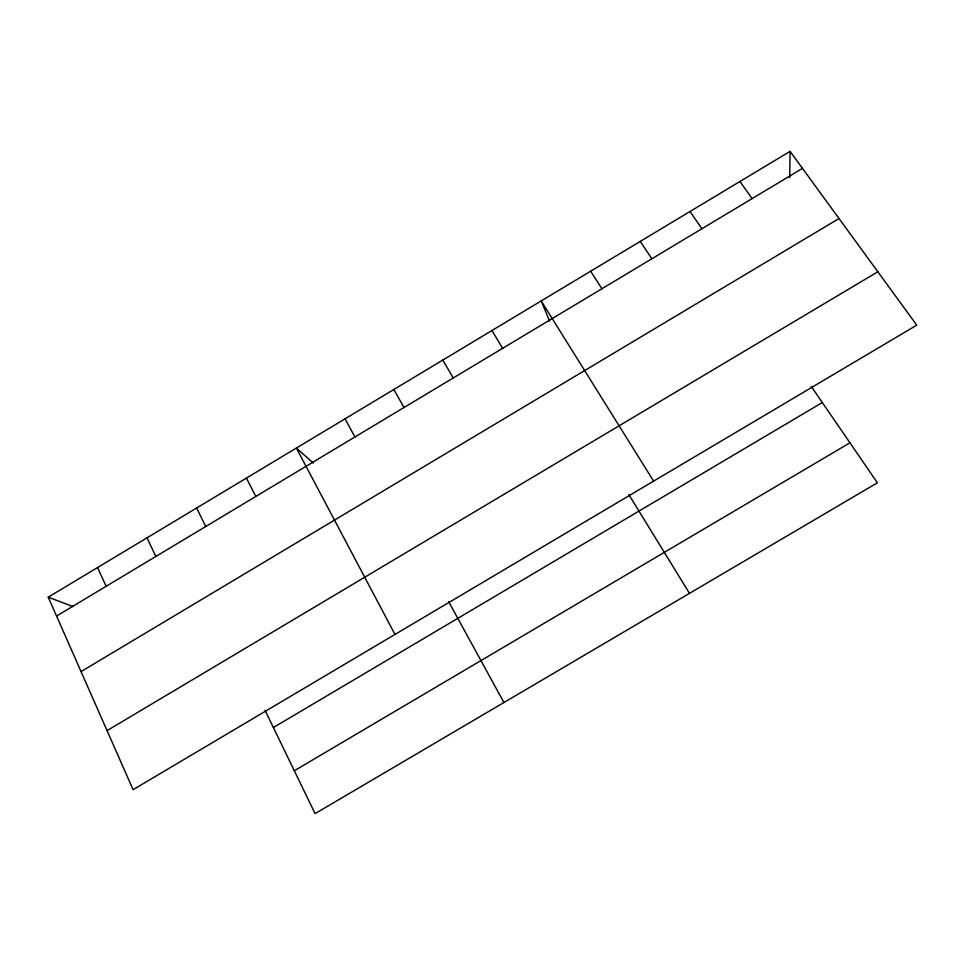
<?xml version="1.0" encoding="UTF-8"?>
<svg xmlns="http://www.w3.org/2000/svg" width="965" height="965" viewBox="0 0 965 965"><rect width="100%" height="100%" fill="white"/><g stroke="black" fill="none" stroke-linecap="round" stroke-linejoin="round"><path stroke-width="1.45" d="M789.696 177.62L790.082 151.372L48.25 597.178L133.086 789.672L916.75 325.157L790.082 151.372M56.561 616.044L802.482 168.38M81.048 671.604L839.019 218.512M107.055 730.614L877.848 271.78M273.385 727.538L822.325 402.538M294.313 770.746L849.948 442.814M48.25 597.178L72.918 606.539M313.287 463.007L296.376 448.062L394.975 634.439M739.974 181.48L752.097 198.621M811.324 386.507L877.378 482.802L315.085 813.628L265.049 710.337M690.035 211.492L701.881 228.765M640.265 241.407L651.821 258.801M590.652 271.213L601.943 288.74M653.619 481.125L541.208 300.935L549.616 321.188M628.854 494.671L689.505 593.342M491.921 330.549L502.656 348.329M442.79 360.078L453.26 377.966M393.829 389.498L404.021 407.519M448.568 601.545L503.923 702.52M345.024 418.834L354.951 436.964M246.425 478.085L255.809 496.468M196.631 508.012L205.75 526.516M147.006 537.831L155.847 556.455M97.549 567.553L106.126 586.298"/></g></svg>
